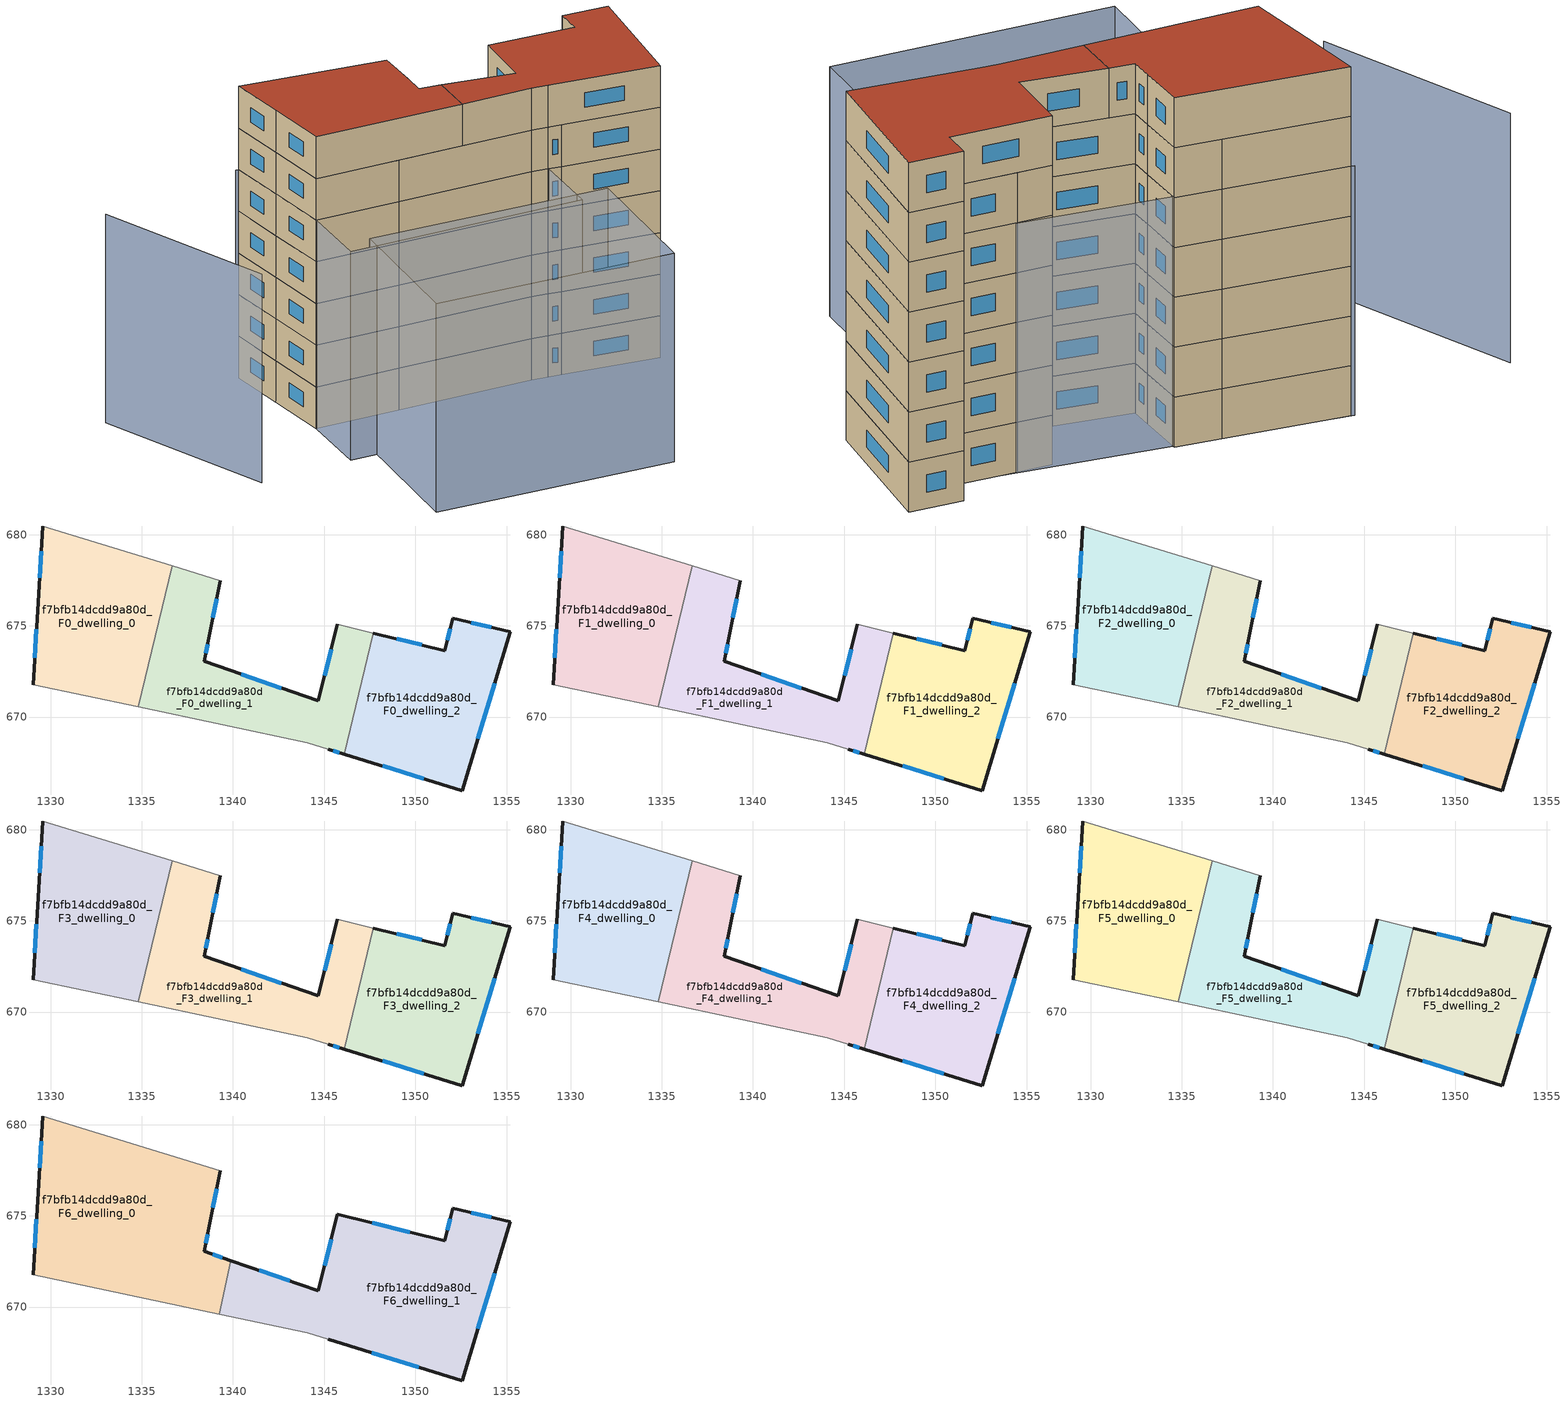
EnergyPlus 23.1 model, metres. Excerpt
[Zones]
f7bfb14dcdd9a80d_F0_dwelling_0
 floor ground (EU_floor_Construction): 1336.67,678.28 1334.8,670.55 1329.04,671.77 1329.32,676.3 1329.57,680.45 z0
 wall outside (EU_wall_Construction): 1329.57,680.45 1329.32,676.3 1329.04,671.77 z0:3
 wall adiabatic (EU_wall_Construction): 1336.67,678.28 1329.57,680.45 / 1329.04,671.77 1334.8,670.55 z0:3
 wall to f7bfb14dcdd9a80d_F0_dwelling_1 (EU_wall_Construction): 1334.8,670.55 1336.67,678.28 z0:3
 window (EU_Window_Construction): 1329.23,674.83 1329.13,673.24 / 1329.49,679.1 1329.4,677.65 z0.98:2.02
f7bfb14dcdd9a80d_F0_dwelling_1
 floor ground (EU_floor_Construction): 1347.7,674.59 1346.1,667.97 1345.22,668.24 1344.08,668.6 1334.8,670.55 1336.67,678.28 1339.3,677.48 1338.71,674.46 1338.43,673.05 1344.69,670.89 1345.71,675.08 z0
 wall outside (EU_wall_Construction): 1345.71,675.08 1344.69,670.89 1338.43,673.05 1338.71,674.46 1339.3,677.48 / 1345.22,668.24 1346.1,667.97 z0:3
 wall adiabatic (EU_wall_Construction): 1347.7,674.59 1345.71,675.08 / 1334.8,670.55 1344.08,668.6 1345.22,668.24 / 1339.3,677.48 1336.67,678.28 z0:3
 wall to f7bfb14dcdd9a80d_F0_dwelling_2 (EU_wall_Construction): 1346.1,667.97 1347.7,674.59 z0:3
 window (EU_Window_Construction): 1342.65,671.59 1340.46,672.35 / 1345.37,673.72 1345.02,672.25 / 1345.5,668.15 1345.81,668.06 / 1338.9,675.44 1339.1,676.5 / 1338.52,673.51 1338.61,674 z0.98:2.02
f7bfb14dcdd9a80d_F0_dwelling_2
 floor ground (EU_floor_Construction): 1355.19,674.67 1352.58,665.97 1346.1,667.97 1347.7,674.59 1351.62,673.64 1352.04,675.43 z0
 wall outside (EU_wall_Construction): 1346.1,667.97 1352.58,665.97 1355.19,674.67 1352.04,675.43 1351.62,673.64 1347.7,674.59 z0:3
 window (EU_Window_Construction): 1353.42,668.8 1354.34,671.84 / 1348.21,667.32 1350.47,666.62 / 1350.34,673.95 1348.97,674.28 / 1351.9,674.85 1351.75,674.22 / 1354.16,674.92 1353.06,675.18 z0.98:2.02
f7bfb14dcdd9a80d_F1_dwelling_0
 floor to f7bfb14dcdd9a80d_F0_dwelling_0 (EU_floor_Construction): 1336.67,678.28 1334.8,670.55 1329.04,671.77 1329.32,676.3 1329.57,680.45 z3
 wall outside (EU_wall_Construction): 1329.57,680.45 1329.32,676.3 1329.04,671.77 z3:6
 wall adiabatic (EU_wall_Construction): 1336.67,678.28 1329.57,680.45 / 1329.04,671.77 1334.8,670.55 z3:6
 wall to f7bfb14dcdd9a80d_F1_dwelling_1 (EU_wall_Construction): 1334.8,670.55 1336.67,678.28 z3:6
 window (EU_Window_Construction): 1329.23,674.83 1329.13,673.24 / 1329.49,679.1 1329.4,677.65 z3.98:5.02
f7bfb14dcdd9a80d_F1_dwelling_1
 floor to f7bfb14dcdd9a80d_F0_dwelling_1 (EU_floor_Construction): 1347.7,674.59 1346.1,667.97 1345.22,668.24 1344.08,668.6 1334.8,670.55 1336.67,678.28 1339.3,677.48 1338.71,674.46 1338.43,673.05 1344.69,670.89 1345.71,675.08 z3
 wall outside (EU_wall_Construction): 1345.71,675.08 1344.69,670.89 1338.43,673.05 1338.71,674.46 1339.3,677.48 / 1345.22,668.24 1346.1,667.97 z3:6
 wall adiabatic (EU_wall_Construction): 1347.7,674.59 1345.71,675.08 / 1334.8,670.55 1344.08,668.6 1345.22,668.24 / 1339.3,677.48 1336.67,678.28 z3:6
 wall to f7bfb14dcdd9a80d_F1_dwelling_2 (EU_wall_Construction): 1346.1,667.97 1347.7,674.59 z3:6
 window (EU_Window_Construction): 1342.65,671.59 1340.46,672.35 / 1345.37,673.72 1345.02,672.25 / 1345.5,668.15 1345.81,668.06 / 1338.9,675.44 1339.1,676.5 / 1338.52,673.51 1338.61,674 z3.98:5.02
f7bfb14dcdd9a80d_F1_dwelling_2
 floor to f7bfb14dcdd9a80d_F0_dwelling_2 (EU_floor_Construction): 1355.19,674.67 1352.58,665.97 1346.1,667.97 1347.7,674.59 1351.62,673.64 1352.04,675.43 z3
 wall outside (EU_wall_Construction): 1346.1,667.97 1352.58,665.97 1355.19,674.67 1352.04,675.43 1351.62,673.64 1347.7,674.59 z3:6
 window (EU_Window_Construction): 1353.42,668.8 1354.34,671.84 / 1348.21,667.32 1350.47,666.62 / 1350.34,673.95 1348.97,674.28 / 1351.9,674.85 1351.75,674.22 / 1354.16,674.92 1353.06,675.18 z3.98:5.02
f7bfb14dcdd9a80d_F2_dwelling_0
 floor to f7bfb14dcdd9a80d_F1_dwelling_0 (EU_floor_Construction): 1336.67,678.28 1334.8,670.55 1329.04,671.77 1329.32,676.3 1329.57,680.45 z6
 wall outside (EU_wall_Construction): 1329.57,680.45 1329.32,676.3 1329.04,671.77 z6:9
 wall adiabatic (EU_wall_Construction): 1336.67,678.28 1329.57,680.45 / 1329.04,671.77 1334.8,670.55 z6:9
 wall to f7bfb14dcdd9a80d_F2_dwelling_1 (EU_wall_Construction): 1334.8,670.55 1336.67,678.28 z6:9
 window (EU_Window_Construction): 1329.23,674.83 1329.13,673.24 / 1329.49,679.1 1329.4,677.65 z6.98:8.02
f7bfb14dcdd9a80d_F2_dwelling_1
 floor to f7bfb14dcdd9a80d_F1_dwelling_1 (EU_floor_Construction): 1347.7,674.59 1346.1,667.97 1345.22,668.24 1344.08,668.6 1334.8,670.55 1336.67,678.28 1339.3,677.48 1338.71,674.46 1338.43,673.05 1344.69,670.89 1345.71,675.08 z6
 wall outside (EU_wall_Construction): 1345.71,675.08 1344.69,670.89 1338.43,673.05 1338.71,674.46 1339.3,677.48 / 1345.22,668.24 1346.1,667.97 z6:9
 wall adiabatic (EU_wall_Construction): 1347.7,674.59 1345.71,675.08 / 1334.8,670.55 1344.08,668.6 1345.22,668.24 / 1339.3,677.48 1336.67,678.28 z6:9
 wall to f7bfb14dcdd9a80d_F2_dwelling_2 (EU_wall_Construction): 1346.1,667.97 1347.7,674.59 z6:9
 window (EU_Window_Construction): 1342.65,671.59 1340.46,672.35 / 1345.37,673.72 1345.02,672.25 / 1345.5,668.15 1345.81,668.06 / 1338.9,675.44 1339.1,676.5 / 1338.52,673.51 1338.61,674 z6.98:8.02
f7bfb14dcdd9a80d_F2_dwelling_2
 floor to f7bfb14dcdd9a80d_F1_dwelling_2 (EU_floor_Construction): 1355.19,674.67 1352.58,665.97 1346.1,667.97 1347.7,674.59 1351.62,673.64 1352.04,675.43 z6
 wall outside (EU_wall_Construction): 1346.1,667.97 1352.58,665.97 1355.19,674.67 1352.04,675.43 1351.62,673.64 1347.7,674.59 z6:9
 window (EU_Window_Construction): 1353.42,668.8 1354.34,671.84 / 1348.21,667.32 1350.47,666.62 / 1350.34,673.95 1348.97,674.28 / 1351.9,674.85 1351.75,674.22 / 1354.16,674.92 1353.06,675.18 z6.98:8.02
f7bfb14dcdd9a80d_F3_dwelling_0
 floor to f7bfb14dcdd9a80d_F2_dwelling_0 (EU_floor_Construction): 1336.67,678.28 1334.8,670.55 1329.04,671.77 1329.32,676.3 1329.57,680.45 z9
 wall outside (EU_wall_Construction): 1329.57,680.45 1329.32,676.3 1329.04,671.77 z9:12
 wall adiabatic (EU_wall_Construction): 1336.67,678.28 1329.57,680.45 / 1329.04,671.77 1334.8,670.55 z9:12
 wall to f7bfb14dcdd9a80d_F3_dwelling_1 (EU_wall_Construction): 1334.8,670.55 1336.67,678.28 z9:12
 window (EU_Window_Construction): 1329.23,674.83 1329.13,673.24 / 1329.49,679.1 1329.4,677.65 z9.98:11.02
f7bfb14dcdd9a80d_F3_dwelling_1
 floor to f7bfb14dcdd9a80d_F2_dwelling_1 (EU_floor_Construction): 1347.7,674.59 1346.1,667.97 1345.22,668.24 1344.08,668.6 1334.8,670.55 1336.67,678.28 1339.3,677.48 1338.71,674.46 1338.43,673.05 1344.69,670.89 1345.71,675.08 z9
 wall outside (EU_wall_Construction): 1345.71,675.08 1344.69,670.89 1338.43,673.05 1338.71,674.46 1339.3,677.48 / 1345.22,668.24 1346.1,667.97 z9:12
 wall adiabatic (EU_wall_Construction): 1347.7,674.59 1345.71,675.08 / 1334.8,670.55 1344.08,668.6 1345.22,668.24 / 1339.3,677.48 1336.67,678.28 z9:12
 wall to f7bfb14dcdd9a80d_F3_dwelling_2 (EU_wall_Construction): 1346.1,667.97 1347.7,674.59 z9:12
 window (EU_Window_Construction): 1342.65,671.59 1340.46,672.35 / 1345.37,673.72 1345.02,672.25 / 1345.5,668.15 1345.81,668.06 / 1338.9,675.44 1339.1,676.5 / 1338.52,673.51 1338.61,674 z9.98:11.02
f7bfb14dcdd9a80d_F3_dwelling_2
 floor to f7bfb14dcdd9a80d_F2_dwelling_2 (EU_floor_Construction): 1355.19,674.67 1352.58,665.97 1346.1,667.97 1347.7,674.59 1351.62,673.64 1352.04,675.43 z9
 wall outside (EU_wall_Construction): 1346.1,667.97 1352.58,665.97 1355.19,674.67 1352.04,675.43 1351.62,673.64 1347.7,674.59 z9:12
 window (EU_Window_Construction): 1353.42,668.8 1354.34,671.84 / 1348.21,667.32 1350.47,666.62 / 1350.34,673.95 1348.97,674.28 / 1351.9,674.85 1351.75,674.22 / 1354.16,674.92 1353.06,675.18 z9.98:11.02
f7bfb14dcdd9a80d_F4_dwelling_0
 floor to f7bfb14dcdd9a80d_F3_dwelling_0 (EU_floor_Construction): 1336.67,678.28 1334.8,670.55 1329.04,671.77 1329.32,676.3 1329.57,680.45 z12
 wall outside (EU_wall_Construction): 1329.57,680.45 1329.32,676.3 1329.04,671.77 z12:15
 wall adiabatic (EU_wall_Construction): 1336.67,678.28 1329.57,680.45 / 1329.04,671.77 1334.8,670.55 z12:15
 wall to f7bfb14dcdd9a80d_F4_dwelling_1 (EU_wall_Construction): 1334.8,670.55 1336.67,678.28 z12:15
 window (EU_Window_Construction): 1329.23,674.83 1329.13,673.24 / 1329.49,679.1 1329.4,677.65 z12.98:14.02
f7bfb14dcdd9a80d_F4_dwelling_1
 floor to f7bfb14dcdd9a80d_F3_dwelling_1 (EU_floor_Construction): 1347.7,674.59 1346.1,667.97 1345.22,668.24 1344.08,668.6 1334.8,670.55 1336.67,678.28 1339.3,677.48 1338.71,674.46 1338.43,673.05 1344.69,670.89 1345.71,675.08 z12
 wall outside (EU_wall_Construction): 1345.71,675.08 1344.69,670.89 1338.43,673.05 1338.71,674.46 1339.3,677.48 / 1345.22,668.24 1346.1,667.97 z12:15
 wall adiabatic (EU_wall_Construction): 1347.7,674.59 1345.71,675.08 / 1334.8,670.55 1344.08,668.6 1345.22,668.24 / 1339.3,677.48 1336.67,678.28 z12:15
 wall to f7bfb14dcdd9a80d_F4_dwelling_2 (EU_wall_Construction): 1346.1,667.97 1347.7,674.59 z12:15
 window (EU_Window_Construction): 1342.65,671.59 1340.46,672.35 / 1345.37,673.72 1345.02,672.25 / 1345.5,668.15 1345.81,668.06 / 1338.9,675.44 1339.1,676.5 / 1338.52,673.51 1338.61,674 z12.98:14.02
f7bfb14dcdd9a80d_F4_dwelling_2
 floor to f7bfb14dcdd9a80d_F3_dwelling_2 (EU_floor_Construction): 1355.19,674.67 1352.58,665.97 1346.1,667.97 1347.7,674.59 1351.62,673.64 1352.04,675.43 z12
 wall outside (EU_wall_Construction): 1346.1,667.97 1352.58,665.97 1355.19,674.67 1352.04,675.43 1351.62,673.64 1347.7,674.59 z12:15
 window (EU_Window_Construction): 1353.42,668.8 1354.34,671.84 / 1348.21,667.32 1350.47,666.62 / 1350.34,673.95 1348.97,674.28 / 1351.9,674.85 1351.75,674.22 / 1354.16,674.92 1353.06,675.18 z12.98:14.02
f7bfb14dcdd9a80d_F5_dwelling_0
 floor to f7bfb14dcdd9a80d_F4_dwelling_0 (EU_floor_Construction): 1336.67,678.28 1334.8,670.55 1329.04,671.77 1329.32,676.3 1329.57,680.45 z15
 wall outside (EU_wall_Construction): 1329.57,680.45 1329.32,676.3 1329.04,671.77 z15:18
 wall adiabatic (EU_wall_Construction): 1336.67,678.28 1329.57,680.45 / 1329.04,671.77 1334.8,670.55 z15:18
 wall to f7bfb14dcdd9a80d_F5_dwelling_1 (EU_wall_Construction): 1334.8,670.55 1336.67,678.28 z15:18
 window (EU_Window_Construction): 1329.23,674.83 1329.13,673.24 / 1329.49,679.1 1329.4,677.65 z15.98:17.02
f7bfb14dcdd9a80d_F5_dwelling_1
 floor to f7bfb14dcdd9a80d_F4_dwelling_1 (EU_floor_Construction): 1347.7,674.59 1346.1,667.97 1345.22,668.24 1344.08,668.6 1334.8,670.55 1336.67,678.28 1339.3,677.48 1338.71,674.46 1338.43,673.05 1344.69,670.89 1345.71,675.08 z15
 wall outside (EU_wall_Construction): 1345.71,675.08 1344.69,670.89 1338.43,673.05 1338.71,674.46 1339.3,677.48 / 1345.22,668.24 1346.1,667.97 z15:18
 wall adiabatic (EU_wall_Construction): 1347.7,674.59 1345.71,675.08 / 1334.8,670.55 1344.08,668.6 1345.22,668.24 / 1339.3,677.48 1336.67,678.28 z15:18
 wall to f7bfb14dcdd9a80d_F5_dwelling_2 (EU_wall_Construction): 1346.1,667.97 1347.7,674.59 z15:18
 window (EU_Window_Construction): 1342.65,671.59 1340.46,672.35 / 1345.37,673.72 1345.02,672.25 / 1345.5,668.15 1345.81,668.06 / 1338.9,675.44 1339.1,676.5 / 1338.52,673.51 1338.61,674 z15.98:17.02
f7bfb14dcdd9a80d_F5_dwelling_2
 floor to f7bfb14dcdd9a80d_F4_dwelling_2 (EU_floor_Construction): 1355.19,674.67 1352.58,665.97 1346.1,667.97 1347.7,674.59 1351.62,673.64 1352.04,675.43 z15
 wall outside (EU_wall_Construction): 1346.1,667.97 1352.58,665.97 1355.19,674.67 1352.04,675.43 1351.62,673.64 1347.7,674.59 z15:18
 window (EU_Window_Construction): 1353.42,668.8 1354.34,671.84 / 1348.21,667.32 1350.47,666.62 / 1350.34,673.95 1348.97,674.28 / 1351.9,674.85 1351.75,674.22 / 1354.16,674.92 1353.06,675.18 z15.98:17.02
f7bfb14dcdd9a80d_F6_dwelling_0
 floor to f7bfb14dcdd9a80d_F5_dwelling_0 (EU_floor_Construction): 1336.67,678.28 1334.8,670.55 1329.04,671.77 1329.32,676.3 1329.57,680.45 z18
 floor to f7bfb14dcdd9a80d_F5_dwelling_1 (EU_floor_Construction): 1339.3,677.48 1338.71,674.46 1338.43,673.05 1339.87,672.55 1339.25,669.62 1334.8,670.55 1336.67,678.28 z18
 wall outside (EU_wall_Construction): 1339.87,672.55 1338.43,673.05 1338.71,674.46 1339.3,677.48 / 1329.57,680.45 1329.32,676.3 1329.04,671.77 z18:21
 wall adiabatic (EU_wall_Construction): 1329.04,671.77 1339.25,669.62 / 1339.3,677.48 1329.57,680.45 z18:21
 wall to f7bfb14dcdd9a80d_F6_dwelling_1 (EU_wall_Construction): 1339.25,669.62 1339.87,672.55 z18:21
 window (EU_Window_Construction): 1339.4,672.71 1338.89,672.89 / 1329.23,674.83 1329.13,673.24 / 1329.49,679.1 1329.4,677.65 / 1338.9,675.44 1339.1,676.5 / 1338.52,673.51 1338.61,674 z18.98:20.02
 roof outside (EU_roof_Construction): 1339.25,669.62 1339.87,672.55 1338.43,673.05 1338.71,674.46 1339.3,677.48 1329.57,680.45 1329.32,676.3 1329.04,671.77 z21
f7bfb14dcdd9a80d_F6_dwelling_1
 floor to f7bfb14dcdd9a80d_F5_dwelling_1 (EU_floor_Construction): 1347.7,674.59 1346.1,667.97 1345.22,668.24 1344.08,668.6 1339.25,669.62 1339.87,672.55 1344.69,670.89 1345.71,675.08 z18
 floor to f7bfb14dcdd9a80d_F5_dwelling_2 (EU_floor_Construction): 1355.19,674.67 1352.58,665.97 1346.1,667.97 1347.7,674.59 1351.62,673.64 1352.04,675.43 z18
 wall outside (EU_wall_Construction): 1345.22,668.24 1352.58,665.97 1355.19,674.67 1352.04,675.43 1351.62,673.64 1345.71,675.08 1344.69,670.89 1339.87,672.55 z18:21
 wall adiabatic (EU_wall_Construction): 1339.25,669.62 1344.08,668.6 1345.22,668.24 z18:21
 window (EU_Window_Construction): 1351.9,674.85 1351.75,674.22 / 1354.16,674.92 1353.06,675.18 / 1353.42,668.8 1354.34,671.84 / 1347.61,667.5 1350.18,666.71 / 1343.12,671.43 1341.43,672.01 / 1345.37,673.72 1345.02,672.25 / 1349.69,674.11 1347.63,674.61 z18.98:20.02
 roof outside (EU_roof_Construction): 1352.58,665.97 1355.19,674.67 1352.04,675.43 1351.62,673.64 1345.71,675.08 1344.69,670.89 1339.87,672.55 1339.25,669.62 1344.08,668.6 1345.22,668.24 z21
shading: 1318.97,680.82 1321.58,667.97 / 1351.09,673.58 1329.36,680.52 / 1346.51,663.74 1344.18,653.9 / 1344.18,653.9 1327.78,657.77 / 1327.78,657.77 1330.11,667.61 / 1330.11,667.61 1346.51,663.74 / 1329.04,671.77 1345.24,668.35 / 1345.24,668.35 1344.22,663.5 / 1344.22,663.5 1328.01,666.92 / 1328.01,666.92 1329.04,671.77 z0:15
[Building]
EU S2 Campaign: North Axis=0; Terrain=City; Solar Distribution=FullExterior
[Site:Location]
Bologna: Latitude=44.5; Longitude=11.25; Time Zone=1; Elevation=37
[SizingPeriod:WeatherFileDays]
AnnualSizingPeriod: Begin Month=1; Begin Day of Month=1; End Month=12; End Day of Month=31; Day of Week for Start Day=Monday; Use Weather File Daylight Saving Period=No; Use Weather File Rain and Snow Indicators=No
[MATERIAL]
EU_InternalMass_Material: Roughness=MediumRough; Thickness=0.1; Conductivity=1; Density=1800; Specific Heat=900; Thermal Absorptance=0.9; Solar Absorptance=0.7; Visible Absorptance=0.7
[MATERIAL:NOMASS] Roughness=MediumRough; Thermal Absorptance=0.9; Solar Absorptance=0.7; Visible Absorptance=0.7
Name | Thermal Resistance
EU_wall_NoMass | 0.905828
EU_roof_NoMass | 0.37593
EU_floor_NoMass | 0.67114
[WINDOWMATERIAL:SIMPLEGLAZINGSYSTEM]
EU_Window_SimpleGlazing: UFactor=4.52486; Solar Heat Gain Coefficient=0.85; Visible Transmittance=0.85
[CONSTRUCTION]
EU_wall_Construction: EU_wall_NoMass
EU_roof_Construction: EU_roof_NoMass
EU_floor_Construction: EU_floor_NoMass
EU_Window_Construction: EU_Window_SimpleGlazing
EU_InternalMass_Construction: EU_InternalMass_Material
[ZONE] Type=1; Multiplier=1; Ceiling Height=autocalculate; Floor Area=autocalculate; Part of Total Floor Area=Yes
Name | Volume
f7bfb14dcdd9a80d_F0_dwelling_0; f7bfb14dcdd9a80d_F1_dwelling_0; f7bfb14dcdd9a80d_F2_dwelling_0; f7bfb14dcdd9a80d_F3_dwelling_0; f7bfb14dcdd9a80d_F4_dwelling_0; f7bfb14dcdd9a80d_F5_dwelling_0; f7bfb14dcdd9a80d_F1_dwelling_1; f7bfb14dcdd9a80d_F2_dwelling_1; f7bfb14dcdd9a80d_F3_dwelling_1; f7bfb14dcdd9a80d_F4_dwelling_1; f7bfb14dcdd9a80d_F5_dwelling_1 | 164.317
f7bfb14dcdd9a80d_F6_dwelling_0 | 246.477
f7bfb14dcdd9a80d_F0_dwelling_1 | 164.315
f7bfb14dcdd9a80d_F6_dwelling_1 | 246.478
f7bfb14dcdd9a80d_F0_dwelling_2 | 164.328
f7bfb14dcdd9a80d_F1_dwelling_2; f7bfb14dcdd9a80d_F2_dwelling_2; f7bfb14dcdd9a80d_F3_dwelling_2; f7bfb14dcdd9a80d_F4_dwelling_2; f7bfb14dcdd9a80d_F5_dwelling_2 | 164.327
[INTERNALMASS] Construction=EU_InternalMass_Construction
Name | Zone or ZoneList | Surface Area
f7bfb14dcdd9a80d_F0_dwelling_0_EU_InternalMass | f7bfb14dcdd9a80d_F0_dwelling_0 | 54.7722
f7bfb14dcdd9a80d_F0_dwelling_1_EU_InternalMass | f7bfb14dcdd9a80d_F0_dwelling_1 | 54.7722
f7bfb14dcdd9a80d_F0_dwelling_2_EU_InternalMass | f7bfb14dcdd9a80d_F0_dwelling_2 | 54.7757
f7bfb14dcdd9a80d_F1_dwelling_0_EU_InternalMass | f7bfb14dcdd9a80d_F1_dwelling_0 | 54.7722
f7bfb14dcdd9a80d_F1_dwelling_1_EU_InternalMass | f7bfb14dcdd9a80d_F1_dwelling_1 | 54.7722
f7bfb14dcdd9a80d_F1_dwelling_2_EU_InternalMass | f7bfb14dcdd9a80d_F1_dwelling_2 | 54.7757
f7bfb14dcdd9a80d_F2_dwelling_0_EU_InternalMass | f7bfb14dcdd9a80d_F2_dwelling_0 | 54.7722
f7bfb14dcdd9a80d_F2_dwelling_1_EU_InternalMass | f7bfb14dcdd9a80d_F2_dwelling_1 | 54.7722
f7bfb14dcdd9a80d_F2_dwelling_2_EU_InternalMass | f7bfb14dcdd9a80d_F2_dwelling_2 | 54.7757
f7bfb14dcdd9a80d_F3_dwelling_0_EU_InternalMass | f7bfb14dcdd9a80d_F3_dwelling_0 | 54.7722
f7bfb14dcdd9a80d_F3_dwelling_1_EU_InternalMass | f7bfb14dcdd9a80d_F3_dwelling_1 | 54.7722
f7bfb14dcdd9a80d_F3_dwelling_2_EU_InternalMass | f7bfb14dcdd9a80d_F3_dwelling_2 | 54.7757
f7bfb14dcdd9a80d_F4_dwelling_0_EU_InternalMass | f7bfb14dcdd9a80d_F4_dwelling_0 | 54.7722
f7bfb14dcdd9a80d_F4_dwelling_1_EU_InternalMass | f7bfb14dcdd9a80d_F4_dwelling_1 | 54.7722
f7bfb14dcdd9a80d_F4_dwelling_2_EU_InternalMass | f7bfb14dcdd9a80d_F4_dwelling_2 | 54.7757
f7bfb14dcdd9a80d_F5_dwelling_0_EU_InternalMass | f7bfb14dcdd9a80d_F5_dwelling_0 | 54.7722
f7bfb14dcdd9a80d_F5_dwelling_1_EU_InternalMass | f7bfb14dcdd9a80d_F5_dwelling_1 | 54.7722
f7bfb14dcdd9a80d_F5_dwelling_2_EU_InternalMass | f7bfb14dcdd9a80d_F5_dwelling_2 | 54.7757
f7bfb14dcdd9a80d_F6_dwelling_0_EU_InternalMass | f7bfb14dcdd9a80d_F6_dwelling_0 | 82.1602
f7bfb14dcdd9a80d_F6_dwelling_1_EU_InternalMass | f7bfb14dcdd9a80d_F6_dwelling_1 | 82.1601
[OTHEREQUIPMENT] Fuel Type=Electricity; Design Level Calculation Method=Watts/Area; Power per Zone Floor Area=1; Fraction Latent=0; Fraction Radiant=0; Fraction Lost=0; Carbon Dioxide Generation Rate=0; EndUse Subcategory=EU_Step8_InternalGains
Name | Zone or ZoneList or Space or SpaceList | Schedule
EU_Step8_InternalGain_f7bfb14dcdd9a80d_F0_dwelling_0_f000 | f7bfb14dcdd9a80d_F0_dwelling_0 | EU_Step8_GainSchedule_f7bfb14dcdd9a80d_F0_dwelling_0_f000
EU_Step8_InternalGain_f7bfb14dcdd9a80d_F0_dwelling_1_f000 | f7bfb14dcdd9a80d_F0_dwelling_1 | EU_Step8_GainSchedule_f7bfb14dcdd9a80d_F0_dwelling_1_f000
EU_Step8_InternalGain_f7bfb14dcdd9a80d_F0_dwelling_2_f000 | f7bfb14dcdd9a80d_F0_dwelling_2 | EU_Step8_GainSchedule_f7bfb14dcdd9a80d_F0_dwelling_2_f000
EU_Step8_InternalGain_f7bfb14dcdd9a80d_F1_dwelling_0_f000 | f7bfb14dcdd9a80d_F1_dwelling_0 | EU_Step8_GainSchedule_f7bfb14dcdd9a80d_F1_dwelling_0_f000
EU_Step8_InternalGain_f7bfb14dcdd9a80d_F1_dwelling_1_f000 | f7bfb14dcdd9a80d_F1_dwelling_1 | EU_Step8_GainSchedule_f7bfb14dcdd9a80d_F1_dwelling_1_f000
EU_Step8_InternalGain_f7bfb14dcdd9a80d_F1_dwelling_2_f000 | f7bfb14dcdd9a80d_F1_dwelling_2 | EU_Step8_GainSchedule_f7bfb14dcdd9a80d_F1_dwelling_2_f000
EU_Step8_InternalGain_f7bfb14dcdd9a80d_F2_dwelling_0_f000 | f7bfb14dcdd9a80d_F2_dwelling_0 | EU_Step8_GainSchedule_f7bfb14dcdd9a80d_F2_dwelling_0_f000
EU_Step8_InternalGain_f7bfb14dcdd9a80d_F2_dwelling_1_f000 | f7bfb14dcdd9a80d_F2_dwelling_1 | EU_Step8_GainSchedule_f7bfb14dcdd9a80d_F2_dwelling_1_f000
EU_Step8_InternalGain_f7bfb14dcdd9a80d_F2_dwelling_2_f000 | f7bfb14dcdd9a80d_F2_dwelling_2 | EU_Step8_GainSchedule_f7bfb14dcdd9a80d_F2_dwelling_2_f000
EU_Step8_InternalGain_f7bfb14dcdd9a80d_F3_dwelling_0_f000 | f7bfb14dcdd9a80d_F3_dwelling_0 | EU_Step8_GainSchedule_f7bfb14dcdd9a80d_F3_dwelling_0_f000
EU_Step8_InternalGain_f7bfb14dcdd9a80d_F3_dwelling_1_f000 | f7bfb14dcdd9a80d_F3_dwelling_1 | EU_Step8_GainSchedule_f7bfb14dcdd9a80d_F3_dwelling_1_f000
EU_Step8_InternalGain_f7bfb14dcdd9a80d_F3_dwelling_2_f000 | f7bfb14dcdd9a80d_F3_dwelling_2 | EU_Step8_GainSchedule_f7bfb14dcdd9a80d_F3_dwelling_2_f000
EU_Step8_InternalGain_f7bfb14dcdd9a80d_F4_dwelling_0_f000 | f7bfb14dcdd9a80d_F4_dwelling_0 | EU_Step8_GainSchedule_f7bfb14dcdd9a80d_F4_dwelling_0_f000
EU_Step8_InternalGain_f7bfb14dcdd9a80d_F4_dwelling_1_f000 | f7bfb14dcdd9a80d_F4_dwelling_1 | EU_Step8_GainSchedule_f7bfb14dcdd9a80d_F4_dwelling_1_f000
EU_Step8_InternalGain_f7bfb14dcdd9a80d_F4_dwelling_2_f000 | f7bfb14dcdd9a80d_F4_dwelling_2 | EU_Step8_GainSchedule_f7bfb14dcdd9a80d_F4_dwelling_2_f000
EU_Step8_InternalGain_f7bfb14dcdd9a80d_F5_dwelling_0_f000 | f7bfb14dcdd9a80d_F5_dwelling_0 | EU_Step8_GainSchedule_f7bfb14dcdd9a80d_F5_dwelling_0_f000
EU_Step8_InternalGain_f7bfb14dcdd9a80d_F5_dwelling_1_f000 | f7bfb14dcdd9a80d_F5_dwelling_1 | EU_Step8_GainSchedule_f7bfb14dcdd9a80d_F5_dwelling_1_f000
EU_Step8_InternalGain_f7bfb14dcdd9a80d_F5_dwelling_2_f000 | f7bfb14dcdd9a80d_F5_dwelling_2 | EU_Step8_GainSchedule_f7bfb14dcdd9a80d_F5_dwelling_2_f000
EU_Step8_InternalGain_f7bfb14dcdd9a80d_F6_dwelling_0_f000 | f7bfb14dcdd9a80d_F6_dwelling_0 | EU_Step8_GainSchedule_f7bfb14dcdd9a80d_F6_dwelling_0_f000
EU_Step8_InternalGain_f7bfb14dcdd9a80d_F6_dwelling_1_f000 | f7bfb14dcdd9a80d_F6_dwelling_1 | EU_Step8_GainSchedule_f7bfb14dcdd9a80d_F6_dwelling_1_f000
[ZONEVENTILATION:DESIGNFLOWRATE] Schedule=EU_AlwaysOn; Design Flow Rate Calculation Method=AirChanges/Hour; Air Changes per Hour=0.73129; Ventilation Type=Natural; Fan Pressure Rise=0; Fan Total Efficiency=1; Constant Term Coefficient=1; Temperature Term Coefficient=0; Velocity Term Coefficient=0; Velocity Squared Term Coefficient=0; Minimum Indoor Temperature=-100; Maximum Indoor Temperature=100; Delta Temperature=-100; Minimum Outdoor Temperature=-100; Maximum Outdoor Temperature=100; Maximum Wind Speed=40
Name | Zone or ZoneList or Space or SpaceList
EU_ConstantAir_f7bfb14dcdd9a80d_F0_dwelling_0 | f7bfb14dcdd9a80d_F0_dwelling_0
EU_ConstantAir_f7bfb14dcdd9a80d_F0_dwelling_1 | f7bfb14dcdd9a80d_F0_dwelling_1
EU_ConstantAir_f7bfb14dcdd9a80d_F0_dwelling_2 | f7bfb14dcdd9a80d_F0_dwelling_2
EU_ConstantAir_f7bfb14dcdd9a80d_F1_dwelling_0 | f7bfb14dcdd9a80d_F1_dwelling_0
EU_ConstantAir_f7bfb14dcdd9a80d_F1_dwelling_1 | f7bfb14dcdd9a80d_F1_dwelling_1
EU_ConstantAir_f7bfb14dcdd9a80d_F1_dwelling_2 | f7bfb14dcdd9a80d_F1_dwelling_2
EU_ConstantAir_f7bfb14dcdd9a80d_F2_dwelling_0 | f7bfb14dcdd9a80d_F2_dwelling_0
EU_ConstantAir_f7bfb14dcdd9a80d_F2_dwelling_1 | f7bfb14dcdd9a80d_F2_dwelling_1
EU_ConstantAir_f7bfb14dcdd9a80d_F2_dwelling_2 | f7bfb14dcdd9a80d_F2_dwelling_2
EU_ConstantAir_f7bfb14dcdd9a80d_F3_dwelling_0 | f7bfb14dcdd9a80d_F3_dwelling_0
EU_ConstantAir_f7bfb14dcdd9a80d_F3_dwelling_1 | f7bfb14dcdd9a80d_F3_dwelling_1
EU_ConstantAir_f7bfb14dcdd9a80d_F3_dwelling_2 | f7bfb14dcdd9a80d_F3_dwelling_2
EU_ConstantAir_f7bfb14dcdd9a80d_F4_dwelling_0 | f7bfb14dcdd9a80d_F4_dwelling_0
EU_ConstantAir_f7bfb14dcdd9a80d_F4_dwelling_1 | f7bfb14dcdd9a80d_F4_dwelling_1
EU_ConstantAir_f7bfb14dcdd9a80d_F4_dwelling_2 | f7bfb14dcdd9a80d_F4_dwelling_2
EU_ConstantAir_f7bfb14dcdd9a80d_F5_dwelling_0 | f7bfb14dcdd9a80d_F5_dwelling_0
EU_ConstantAir_f7bfb14dcdd9a80d_F5_dwelling_1 | f7bfb14dcdd9a80d_F5_dwelling_1
EU_ConstantAir_f7bfb14dcdd9a80d_F5_dwelling_2 | f7bfb14dcdd9a80d_F5_dwelling_2
EU_ConstantAir_f7bfb14dcdd9a80d_F6_dwelling_0 | f7bfb14dcdd9a80d_F6_dwelling_0
EU_ConstantAir_f7bfb14dcdd9a80d_F6_dwelling_1 | f7bfb14dcdd9a80d_F6_dwelling_1
[HVACTEMPLATE:THERMOSTAT] Constant Heating Setpoint=20; Constant Cooling Setpoint=50
EU_HeatOnly_f7bfb14dcdd9a80d_F0_dwelling_0; EU_HeatOnly_f7bfb14dcdd9a80d_F0_dwelling_1; EU_HeatOnly_f7bfb14dcdd9a80d_F0_dwelling_2; EU_HeatOnly_f7bfb14dcdd9a80d_F1_dwelling_0; EU_HeatOnly_f7bfb14dcdd9a80d_F1_dwelling_1; EU_HeatOnly_f7bfb14dcdd9a80d_F1_dwelling_2; EU_HeatOnly_f7bfb14dcdd9a80d_F2_dwelling_0; EU_HeatOnly_f7bfb14dcdd9a80d_F2_dwelling_1; EU_HeatOnly_f7bfb14dcdd9a80d_F2_dwelling_2; EU_HeatOnly_f7bfb14dcdd9a80d_F3_dwelling_0; EU_HeatOnly_f7bfb14dcdd9a80d_F3_dwelling_1; EU_HeatOnly_f7bfb14dcdd9a80d_F3_dwelling_2; EU_HeatOnly_f7bfb14dcdd9a80d_F4_dwelling_0; EU_HeatOnly_f7bfb14dcdd9a80d_F4_dwelling_1; EU_HeatOnly_f7bfb14dcdd9a80d_F4_dwelling_2; EU_HeatOnly_f7bfb14dcdd9a80d_F5_dwelling_0; EU_HeatOnly_f7bfb14dcdd9a80d_F5_dwelling_1; EU_HeatOnly_f7bfb14dcdd9a80d_F5_dwelling_2; EU_HeatOnly_f7bfb14dcdd9a80d_F6_dwelling_0; EU_HeatOnly_f7bfb14dcdd9a80d_F6_dwelling_1
[HVACTEMPLATE:ZONE:IDEALLOADSAIRSYSTEM] System Availability Schedule=EU_AlwaysOn; Maximum Heating Supply Air Temperature=50; Minimum Cooling Supply Air Temperature=13; Maximum Heating Supply Air Humidity Ratio=0.0156; Minimum Cooling Supply Air Humidity Ratio=0.0077; Heating Limit=NoLimit; Cooling Limit=NoLimit; Heating Availability Schedule=EU_AlwaysOn; Cooling Availability Schedule=EU_CoolingOff; Dehumidification Control Type=ConstantSensibleHeatRatio; Cooling Sensible Heat Ratio=0.7; Dehumidification Setpoint=60; Humidification Control Type=None; Humidification Setpoint=30; Outdoor Air Method=None; Outdoor Air Flow Rate per Person=0.00944; Outdoor Air Flow Rate per Zone Floor Area=0; Outdoor Air Flow Rate per Zone=0; Demand Controlled Ventilation Type=None; Outdoor Air Economizer Type=NoEconomizer; Heat Recovery Type=None; Sensible Heat Recovery Effectiveness=0.7; Latent Heat Recovery Effectiveness=0.65
Name | Template Thermostat
f7bfb14dcdd9a80d_F0_dwelling_0 | EU_HeatOnly_f7bfb14dcdd9a80d_F0_dwelling_0
f7bfb14dcdd9a80d_F0_dwelling_1 | EU_HeatOnly_f7bfb14dcdd9a80d_F0_dwelling_1
f7bfb14dcdd9a80d_F0_dwelling_2 | EU_HeatOnly_f7bfb14dcdd9a80d_F0_dwelling_2
f7bfb14dcdd9a80d_F1_dwelling_0 | EU_HeatOnly_f7bfb14dcdd9a80d_F1_dwelling_0
f7bfb14dcdd9a80d_F1_dwelling_1 | EU_HeatOnly_f7bfb14dcdd9a80d_F1_dwelling_1
f7bfb14dcdd9a80d_F1_dwelling_2 | EU_HeatOnly_f7bfb14dcdd9a80d_F1_dwelling_2
f7bfb14dcdd9a80d_F2_dwelling_0 | EU_HeatOnly_f7bfb14dcdd9a80d_F2_dwelling_0
f7bfb14dcdd9a80d_F2_dwelling_1 | EU_HeatOnly_f7bfb14dcdd9a80d_F2_dwelling_1
f7bfb14dcdd9a80d_F2_dwelling_2 | EU_HeatOnly_f7bfb14dcdd9a80d_F2_dwelling_2
f7bfb14dcdd9a80d_F3_dwelling_0 | EU_HeatOnly_f7bfb14dcdd9a80d_F3_dwelling_0
f7bfb14dcdd9a80d_F3_dwelling_1 | EU_HeatOnly_f7bfb14dcdd9a80d_F3_dwelling_1
f7bfb14dcdd9a80d_F3_dwelling_2 | EU_HeatOnly_f7bfb14dcdd9a80d_F3_dwelling_2
f7bfb14dcdd9a80d_F4_dwelling_0 | EU_HeatOnly_f7bfb14dcdd9a80d_F4_dwelling_0
f7bfb14dcdd9a80d_F4_dwelling_1 | EU_HeatOnly_f7bfb14dcdd9a80d_F4_dwelling_1
f7bfb14dcdd9a80d_F4_dwelling_2 | EU_HeatOnly_f7bfb14dcdd9a80d_F4_dwelling_2
f7bfb14dcdd9a80d_F5_dwelling_0 | EU_HeatOnly_f7bfb14dcdd9a80d_F5_dwelling_0
f7bfb14dcdd9a80d_F5_dwelling_1 | EU_HeatOnly_f7bfb14dcdd9a80d_F5_dwelling_1
f7bfb14dcdd9a80d_F5_dwelling_2 | EU_HeatOnly_f7bfb14dcdd9a80d_F5_dwelling_2
f7bfb14dcdd9a80d_F6_dwelling_0 | EU_HeatOnly_f7bfb14dcdd9a80d_F6_dwelling_0
f7bfb14dcdd9a80d_F6_dwelling_1 | EU_HeatOnly_f7bfb14dcdd9a80d_F6_dwelling_1
[SIZING:ZONE] Zone Cooling Design Supply Air Temperature Input Method=SupplyAirTemperature; Zone Cooling Design Supply Air Temperature=13; Zone Heating Design Supply Air Temperature Input Method=SupplyAirTemperature; Zone Heating Design Supply Air Temperature=50; Zone Cooling Design Supply Air Humidity Ratio=0.008; Zone Heating Design Supply Air Humidity Ratio=0.008; Cooling Design Air Flow Method=DesignDay; Cooling Design Air Flow Rate=0; Cooling Minimum Air Flow per Zone Floor Area=0.000762; Cooling Minimum Air Flow=0; Cooling Minimum Air Flow Fraction=0.2; Heating Design Air Flow Method=DesignDay; Heating Design Air Flow Rate=0; Heating Maximum Air Flow per Zone Floor Area=0.002032; Heating Maximum Air Flow=0.141576; Heating Maximum Air Flow Fraction=0.3; Account for Dedicated Outdoor Air System=No; Dedicated Outdoor Air System Control Strategy=NeutralSupplyAir; Dedicated Outdoor Air Low Setpoint Temperature for Design=autosize; Dedicated Outdoor Air High Setpoint Temperature for Design=autosize; Zone Load Sizing Method=Sensible Load Only No Latent Load; Zone Latent Cooling Design Supply Air Humidity Ratio Input Method=HumidityRatioDifference; Zone Cooling Design Supply Air Humidity Ratio Difference=0.005; Zone Latent Heating Design Supply Air Humidity Ratio Input Method=HumidityRatioDifference; Zone Humidification Design Supply Air Humidity Ratio Difference=0.005
f7bfb14dcdd9a80d_F0_dwelling_0; f7bfb14dcdd9a80d_F0_dwelling_1; f7bfb14dcdd9a80d_F0_dwelling_2; f7bfb14dcdd9a80d_F1_dwelling_0; f7bfb14dcdd9a80d_F1_dwelling_1; f7bfb14dcdd9a80d_F1_dwelling_2; f7bfb14dcdd9a80d_F2_dwelling_0; f7bfb14dcdd9a80d_F2_dwelling_1; f7bfb14dcdd9a80d_F2_dwelling_2; f7bfb14dcdd9a80d_F3_dwelling_0; f7bfb14dcdd9a80d_F3_dwelling_1; f7bfb14dcdd9a80d_F3_dwelling_2; f7bfb14dcdd9a80d_F4_dwelling_0; f7bfb14dcdd9a80d_F4_dwelling_1; f7bfb14dcdd9a80d_F4_dwelling_2; f7bfb14dcdd9a80d_F5_dwelling_0; f7bfb14dcdd9a80d_F5_dwelling_1; f7bfb14dcdd9a80d_F5_dwelling_2; f7bfb14dcdd9a80d_F6_dwelling_0; f7bfb14dcdd9a80d_F6_dwelling_1
[SCHEDULE:CONSTANT]
Name | Hourly Value
EU_AlwaysOn | 1
EU_CoolingOff | 0
[SCHEDULE:FILE] Column Number=1; Rows to Skip at Top=0; Number of Hours of Data=8760; Column Separator=Comma; Interpolate to Timestep=No; Minutes per Item=60; Adjust Schedule for Daylight Savings=Yes
Name | File
EU_Step8_GainSchedule_f7bfb14dcdd9a80d_F0_dwelling_0_f000 | ../../schedules/f7bfb14dcdd9a80d/f7bfb14dcdd9a80d_F0_dwelling_0_f000_gain.csv
EU_Step8_GainSchedule_f7bfb14dcdd9a80d_F0_dwelling_1_f000 | ../../schedules/f7bfb14dcdd9a80d/f7bfb14dcdd9a80d_F0_dwelling_1_f000_gain.csv
EU_Step8_GainSchedule_f7bfb14dcdd9a80d_F0_dwelling_2_f000 | ../../schedules/f7bfb14dcdd9a80d/f7bfb14dcdd9a80d_F0_dwelling_2_f000_gain.csv
EU_Step8_GainSchedule_f7bfb14dcdd9a80d_F1_dwelling_0_f000 | ../../schedules/f7bfb14dcdd9a80d/f7bfb14dcdd9a80d_F1_dwelling_0_f000_gain.csv
EU_Step8_GainSchedule_f7bfb14dcdd9a80d_F1_dwelling_1_f000 | ../../schedules/f7bfb14dcdd9a80d/f7bfb14dcdd9a80d_F1_dwelling_1_f000_gain.csv
EU_Step8_GainSchedule_f7bfb14dcdd9a80d_F1_dwelling_2_f000 | ../../schedules/f7bfb14dcdd9a80d/f7bfb14dcdd9a80d_F1_dwelling_2_f000_gain.csv
EU_Step8_GainSchedule_f7bfb14dcdd9a80d_F2_dwelling_0_f000 | ../../schedules/f7bfb14dcdd9a80d/f7bfb14dcdd9a80d_F2_dwelling_0_f000_gain.csv
EU_Step8_GainSchedule_f7bfb14dcdd9a80d_F2_dwelling_1_f000 | ../../schedules/f7bfb14dcdd9a80d/f7bfb14dcdd9a80d_F2_dwelling_1_f000_gain.csv
EU_Step8_GainSchedule_f7bfb14dcdd9a80d_F2_dwelling_2_f000 | ../../schedules/f7bfb14dcdd9a80d/f7bfb14dcdd9a80d_F2_dwelling_2_f000_gain.csv
EU_Step8_GainSchedule_f7bfb14dcdd9a80d_F3_dwelling_0_f000 | ../../schedules/f7bfb14dcdd9a80d/f7bfb14dcdd9a80d_F3_dwelling_0_f000_gain.csv
EU_Step8_GainSchedule_f7bfb14dcdd9a80d_F3_dwelling_1_f000 | ../../schedules/f7bfb14dcdd9a80d/f7bfb14dcdd9a80d_F3_dwelling_1_f000_gain.csv
EU_Step8_GainSchedule_f7bfb14dcdd9a80d_F3_dwelling_2_f000 | ../../schedules/f7bfb14dcdd9a80d/f7bfb14dcdd9a80d_F3_dwelling_2_f000_gain.csv
EU_Step8_GainSchedule_f7bfb14dcdd9a80d_F4_dwelling_0_f000 | ../../schedules/f7bfb14dcdd9a80d/f7bfb14dcdd9a80d_F4_dwelling_0_f000_gain.csv
EU_Step8_GainSchedule_f7bfb14dcdd9a80d_F4_dwelling_1_f000 | ../../schedules/f7bfb14dcdd9a80d/f7bfb14dcdd9a80d_F4_dwelling_1_f000_gain.csv
EU_Step8_GainSchedule_f7bfb14dcdd9a80d_F4_dwelling_2_f000 | ../../schedules/f7bfb14dcdd9a80d/f7bfb14dcdd9a80d_F4_dwelling_2_f000_gain.csv
EU_Step8_GainSchedule_f7bfb14dcdd9a80d_F5_dwelling_0_f000 | ../../schedules/f7bfb14dcdd9a80d/f7bfb14dcdd9a80d_F5_dwelling_0_f000_gain.csv
EU_Step8_GainSchedule_f7bfb14dcdd9a80d_F5_dwelling_1_f000 | ../../schedules/f7bfb14dcdd9a80d/f7bfb14dcdd9a80d_F5_dwelling_1_f000_gain.csv
EU_Step8_GainSchedule_f7bfb14dcdd9a80d_F5_dwelling_2_f000 | ../../schedules/f7bfb14dcdd9a80d/f7bfb14dcdd9a80d_F5_dwelling_2_f000_gain.csv
EU_Step8_GainSchedule_f7bfb14dcdd9a80d_F6_dwelling_0_f000 | ../../schedules/f7bfb14dcdd9a80d/f7bfb14dcdd9a80d_F6_dwelling_0_f000_gain.csv
EU_Step8_GainSchedule_f7bfb14dcdd9a80d_F6_dwelling_1_f000 | ../../schedules/f7bfb14dcdd9a80d/f7bfb14dcdd9a80d_F6_dwelling_1_f000_gain.csv
